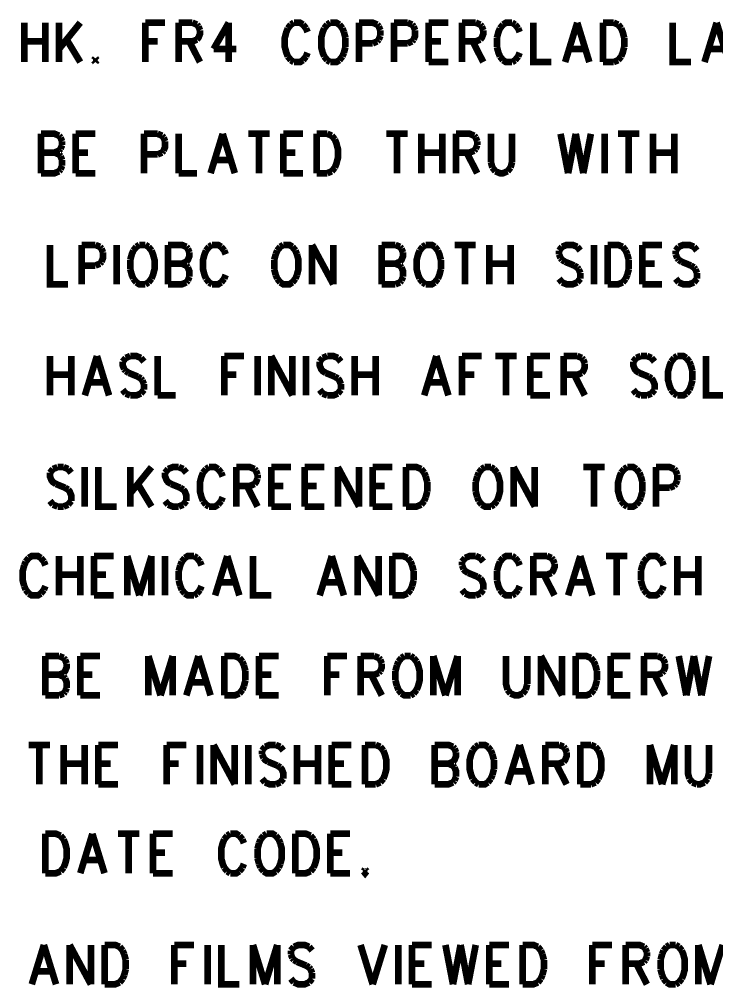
# Model space of a CAD drawing. Extents: x 7.02 to 14.89, y 5.02 to 10.28.
# Drawn here: x 8.525 to 10.094, y 5.025 to 7.204 of the extents above; entities that cross this region are included whole.
import ezdxf

# ---------------------------------------------------------------- set-up
doc = ezdxf.new("R2010")
doc.units = 0
doc.layers.add('DD_PHO', color=6, linetype='CONTINUOUS')

msp = doc.modelspace()

# ---------------------------------------------------------------- linework, layer by layer
at = {"layer": 'DD_PHO', "const_width": 0.015}
for points in [[(8.5359, 7.19609), (8.5359, 7.1075)], [(8.58363, 7.19609), (8.58363, 7.1075)], [(8.61431, 7.19609), (8.61431, 7.1075)], [(8.66204, 7.19609), (8.61431, 7.13703)], [(8.80863, 7.19609), (8.80863, 7.1075)], [(8.80863, 7.19609), (8.85295, 7.19609)], [(8.88363, 7.19609), (8.88363, 7.1075)], [(8.88363, 7.19609), (8.91431, 7.19609)], [(8.91431, 7.19609), (8.92454, 7.19187)], [(8.92454, 7.19187), (8.92795, 7.18765)], [(8.92795, 7.18765), (8.93136, 7.17921)], [(8.99613, 7.19609), (8.96204, 7.13703)], [(8.99613, 7.19609), (8.99613, 7.1075)], [(9.12909, 7.18343), (9.12568, 7.175), (9.12227, 7.16234), (9.12227, 7.14125), (9.12568, 7.12859), (9.12909, 7.12015)], [(9.1359, 7.19187), (9.12909, 7.18343)], [(9.14272, 7.19609), (9.1359, 7.19187)], [(9.16318, 7.19187), (9.15636, 7.19609), (9.14272, 7.19609)], [(9.17, 7.18343), (9.16318, 7.19187)], [(9.1734, 7.175), (9.17, 7.18343)], [(9.2109, 7.18343), (9.2075, 7.175), (9.20409, 7.16234), (9.20409, 7.14125), (9.2075, 7.12859), (9.2109, 7.12015)], [(9.21772, 7.19187), (9.2109, 7.18343)], [(9.22454, 7.19609), (9.21772, 7.19187)], [(9.245, 7.19187), (9.23818, 7.19609), (9.22454, 7.19609)], [(9.25181, 7.18343), (9.245, 7.19187)], [(9.25522, 7.175), (9.25181, 7.18343)], [(9.28931, 7.19609), (9.28931, 7.1075)], [(9.28931, 7.19609), (9.32, 7.19609), (9.33022, 7.19187)], [(9.33022, 7.19187), (9.33363, 7.18765)], [(9.33363, 7.18765), (9.33704, 7.17921)], [(9.36772, 7.19609), (9.36772, 7.1075)], [(9.36772, 7.19609), (9.3984, 7.19609)], [(9.3984, 7.19609), (9.40863, 7.19187)], [(9.40863, 7.19187), (9.41204, 7.18765)], [(9.41204, 7.18765), (9.41545, 7.17921)], [(9.44613, 7.19609), (9.44613, 7.1075)], [(9.44613, 7.19609), (9.49045, 7.19609)], [(9.52113, 7.19609), (9.52113, 7.1075)], [(9.52113, 7.19609), (9.55181, 7.19609)], [(9.55181, 7.19609), (9.56204, 7.19187)], [(9.56204, 7.19187), (9.56545, 7.18765)], [(9.56545, 7.18765), (9.56886, 7.17921)], [(9.60636, 7.18343), (9.60295, 7.175), (9.59954, 7.16234)], [(9.61318, 7.19187), (9.60636, 7.18343)], [(9.63363, 7.19609), (9.62, 7.19609), (9.61318, 7.19187)], [(9.64045, 7.19187), (9.63363, 7.19609)], [(9.64727, 7.18343), (9.64045, 7.19187)], [(9.65068, 7.175), (9.64727, 7.18343)], [(9.68136, 7.19609), (9.68136, 7.1075), (9.72227, 7.1075)], [(9.78022, 7.19609), (9.75295, 7.1075)], [(9.78022, 7.19609), (9.8075, 7.1075)], [(9.83818, 7.19609), (9.83818, 7.1075)], [(9.83818, 7.19609), (9.86204, 7.19609)], [(9.86204, 7.19609), (9.87227, 7.19187)], [(9.87227, 7.19187), (9.87909, 7.18343)], [(9.87909, 7.18343), (9.8825, 7.175), (9.8859, 7.16234)], [(9.995, 7.19609), (9.995, 7.1075), (10.0359, 7.1075)], [(10.09386, 7.19609), (10.06659, 7.1075)], [(10.09386, 7.19609), (10.12113, 7.1075)], [(8.93136, 7.17921), (8.93136, 7.17078), (8.92795, 7.16234), (8.92454, 7.15812)], [(9.25863, 7.16234), (9.25522, 7.175)], [(9.25863, 7.14125), (9.25863, 7.16234)], [(9.33704, 7.16656), (9.33363, 7.15812)], [(9.33704, 7.17921), (9.33704, 7.16656)], [(9.41545, 7.17921), (9.41545, 7.16656), (9.41204, 7.15812)], [(9.56886, 7.17921), (9.56886, 7.17078), (9.56545, 7.16234), (9.56204, 7.15812)], [(9.59954, 7.16234), (9.59954, 7.14125)], [(9.8859, 7.16234), (9.8859, 7.14125)], [(8.5359, 7.1539), (8.58363, 7.1539)], [(8.63136, 7.15812), (8.66204, 7.1075)], [(8.80863, 7.1539), (8.8359, 7.1539)], [(8.91431, 7.1539), (8.88363, 7.1539)], [(8.9075, 7.1539), (8.93136, 7.1075)], [(8.92454, 7.15812), (8.91431, 7.1539)], [(9.25522, 7.12859), (9.25863, 7.14125)], [(9.32, 7.14968), (9.28931, 7.14968)], [(9.33022, 7.1539), (9.32, 7.14968)], [(9.33363, 7.15812), (9.33022, 7.1539)], [(9.3984, 7.14968), (9.36772, 7.14968)], [(9.40863, 7.1539), (9.3984, 7.14968)], [(9.41204, 7.15812), (9.40863, 7.1539)], [(9.44613, 7.1539), (9.4734, 7.1539)], [(9.55181, 7.1539), (9.52113, 7.1539)], [(9.545, 7.1539), (9.56886, 7.1075)], [(9.56204, 7.15812), (9.55181, 7.1539)], [(9.59954, 7.14125), (9.60295, 7.12859), (9.60636, 7.12015)], [(9.8859, 7.14125), (9.8825, 7.12859), (9.87909, 7.12015)], [(8.96204, 7.13703), (9.01318, 7.13703)], [(9.12909, 7.12015), (9.1359, 7.11171)], [(9.16318, 7.11171), (9.17, 7.12015)], [(9.17, 7.12015), (9.1734, 7.12859)], [(9.2109, 7.12015), (9.21772, 7.11171)], [(9.245, 7.11171), (9.25181, 7.12015)], [(9.25181, 7.12015), (9.25522, 7.12859)], [(9.60636, 7.12015), (9.61318, 7.11171)], [(9.64045, 7.11171), (9.64727, 7.12015)], [(9.64727, 7.12015), (9.65068, 7.12859)], [(9.76318, 7.13703), (9.79727, 7.13703)], [(9.87909, 7.12015), (9.87227, 7.11171)], [(10.07681, 7.13703), (10.1109, 7.13703)], [(8.69613, 7.11593), (8.69272, 7.11171)], [(8.69272, 7.11171), (8.69613, 7.1075)], [(8.69954, 7.11171), (8.69613, 7.11593)], [(8.69613, 7.1075), (8.69954, 7.11171)], [(9.1359, 7.11171), (9.14272, 7.1075)], [(9.14272, 7.1075), (9.15636, 7.1075), (9.16318, 7.11171)], [(9.21772, 7.11171), (9.22454, 7.1075)], [(9.22454, 7.1075), (9.23818, 7.1075), (9.245, 7.11171)], [(9.44613, 7.1075), (9.49045, 7.1075)], [(9.61318, 7.11171), (9.62, 7.1075), (9.63363, 7.1075)], [(9.63363, 7.1075), (9.64045, 7.11171)], [(9.86204, 7.1075), (9.83818, 7.1075)], [(9.87227, 7.11171), (9.86204, 7.1075)], [(8.5734, 6.94609), (8.5734, 6.8575)], [(8.5734, 6.94609), (8.60409, 6.94609), (8.61431, 6.94187)], [(8.65181, 6.94609), (8.65181, 6.8575)], [(8.65181, 6.94609), (8.69613, 6.94609)], [(8.80522, 6.94609), (8.80522, 6.8575)], [(8.80522, 6.94609), (8.8359, 6.94609)], [(8.8359, 6.94609), (8.84613, 6.94187)], [(8.88363, 6.94609), (8.88363, 6.8575)], [(8.9825, 6.94609), (8.95522, 6.8575)], [(8.9825, 6.94609), (9.00977, 6.8575)], [(9.04045, 6.94609), (9.08818, 6.94609)], [(9.06431, 6.94609), (9.06431, 6.8575)], [(9.11886, 6.94609), (9.11886, 6.8575)], [(9.11886, 6.94609), (9.16318, 6.94609)], [(9.19386, 6.94609), (9.19386, 6.8575)], [(9.19386, 6.94609), (9.21772, 6.94609)], [(9.21772, 6.94609), (9.22795, 6.94187)], [(9.35068, 6.94609), (9.3984, 6.94609)], [(9.37454, 6.94609), (9.37454, 6.8575)], [(9.42909, 6.94609), (9.42909, 6.8575)], [(9.47681, 6.94609), (9.47681, 6.8575)], [(9.5075, 6.94609), (9.5075, 6.8575)], [(9.5075, 6.94609), (9.53818, 6.94609), (9.5484, 6.94187)], [(9.5859, 6.94609), (9.5859, 6.88281)], [(9.63363, 6.88281), (9.63363, 6.94609)], [(9.74272, 6.94609), (9.75977, 6.8575)], [(9.77681, 6.94609), (9.75977, 6.8575)], [(9.77681, 6.94609), (9.79386, 6.8575)], [(9.8109, 6.94609), (9.79386, 6.8575)], [(9.84159, 6.94609), (9.84159, 6.8575)], [(9.87227, 6.94609), (9.92, 6.94609)], [(9.89613, 6.94609), (9.89613, 6.8575)], [(9.95068, 6.94609), (9.95068, 6.8575)], [(9.9984, 6.94609), (9.9984, 6.8575)], [(8.61431, 6.94187), (8.61772, 6.93765)], [(8.61772, 6.93765), (8.62113, 6.92921)], [(8.62113, 6.92078), (8.61772, 6.91234)], [(8.62113, 6.92921), (8.62113, 6.92078)], [(8.84613, 6.94187), (8.84954, 6.93765)], [(8.84954, 6.93765), (8.85295, 6.92921)], [(8.85295, 6.92921), (8.85295, 6.91656), (8.84954, 6.90812)], [(9.22795, 6.94187), (9.23477, 6.93343)], [(9.23477, 6.93343), (9.23818, 6.925), (9.24159, 6.91234), (9.24159, 6.89125), (9.23818, 6.87859), (9.23477, 6.87015)], [(9.5484, 6.94187), (9.55181, 6.93765)], [(9.55181, 6.93765), (9.55522, 6.92921)], [(9.55522, 6.92078), (9.55181, 6.91234)], [(9.55522, 6.92921), (9.55522, 6.92078)], [(8.5734, 6.9039), (8.60409, 6.9039)], [(8.61431, 6.90812), (8.60409, 6.9039)], [(8.60409, 6.9039), (8.61431, 6.89968)], [(8.61772, 6.91234), (8.61431, 6.90812)], [(8.61431, 6.89968), (8.61772, 6.89546)], [(8.65181, 6.9039), (8.67909, 6.9039)], [(8.8359, 6.89968), (8.80522, 6.89968)], [(8.84613, 6.9039), (8.8359, 6.89968)], [(8.84954, 6.90812), (8.84613, 6.9039)], [(9.11886, 6.9039), (9.14613, 6.9039)], [(9.42909, 6.9039), (9.47681, 6.9039)], [(9.53818, 6.9039), (9.5075, 6.9039)], [(9.53136, 6.9039), (9.55522, 6.8575)], [(9.5484, 6.90812), (9.53818, 6.9039)], [(9.55181, 6.91234), (9.5484, 6.90812)], [(9.95068, 6.9039), (9.9984, 6.9039)], [(8.61772, 6.89546), (8.62113, 6.88703)], [(8.62113, 6.88703), (8.62113, 6.87437)], [(8.96545, 6.88703), (8.99954, 6.88703)], [(9.5859, 6.88281), (9.58931, 6.87015)], [(9.63022, 6.87015), (9.63363, 6.88281)], [(8.61431, 6.86171), (8.60409, 6.8575), (8.5734, 6.8575)], [(8.61772, 6.86593), (8.61431, 6.86171)], [(8.62113, 6.87437), (8.61772, 6.86593)], [(8.65181, 6.8575), (8.69613, 6.8575)], [(8.88363, 6.8575), (8.92454, 6.8575)], [(9.11886, 6.8575), (9.16318, 6.8575)], [(9.21772, 6.8575), (9.19386, 6.8575)], [(9.22795, 6.86171), (9.21772, 6.8575)], [(9.23477, 6.87015), (9.22795, 6.86171)], [(9.58931, 6.87015), (9.59613, 6.86171)], [(9.59613, 6.86171), (9.60636, 6.8575), (9.61318, 6.8575), (9.6234, 6.86171)], [(9.6234, 6.86171), (9.63022, 6.87015)], [(8.59386, 6.69609), (8.59386, 6.6075), (8.63477, 6.6075)], [(8.66545, 6.69609), (8.66545, 6.6075)], [(8.66545, 6.69609), (8.69613, 6.69609)], [(8.69613, 6.69609), (8.70636, 6.69187)], [(8.70636, 6.69187), (8.70977, 6.68765)], [(8.70977, 6.68765), (8.71318, 6.67921)], [(8.74386, 6.69609), (8.74386, 6.6075)], [(8.78136, 6.68343), (8.77795, 6.675), (8.77454, 6.66234)], [(8.78818, 6.69187), (8.78136, 6.68343)], [(8.795, 6.69609), (8.78818, 6.69187)], [(8.80863, 6.69609), (8.795, 6.69609)], [(8.81545, 6.69187), (8.80863, 6.69609)], [(8.82227, 6.68343), (8.81545, 6.69187)], [(8.82227, 6.62015), (8.82568, 6.62859), (8.82909, 6.64125), (8.82909, 6.66234), (8.82568, 6.675), (8.82227, 6.68343)], [(8.85977, 6.69609), (8.85977, 6.6075)], [(8.85977, 6.69609), (8.89045, 6.69609), (8.90068, 6.69187)], [(8.90068, 6.69187), (8.90409, 6.68765)], [(8.90409, 6.68765), (8.9075, 6.67921)], [(8.945, 6.68343), (8.94159, 6.675), (8.93818, 6.66234), (8.93818, 6.64125), (8.94159, 6.62859), (8.945, 6.62015)], [(8.95181, 6.69187), (8.945, 6.68343)], [(8.95863, 6.69609), (8.95181, 6.69187)], [(8.97909, 6.69187), (8.97227, 6.69609), (8.95863, 6.69609)], [(8.9859, 6.68343), (8.97909, 6.69187)], [(8.98931, 6.675), (8.9859, 6.68343)], [(9.10522, 6.68343), (9.10181, 6.675)], [(9.11204, 6.69187), (9.10522, 6.68343)], [(9.11886, 6.69609), (9.11204, 6.69187)], [(9.13931, 6.69187), (9.1325, 6.69609), (9.11886, 6.69609)], [(9.14613, 6.68343), (9.13931, 6.69187)], [(9.14954, 6.675), (9.14613, 6.68343)], [(9.18363, 6.69609), (9.18363, 6.6075)], [(9.18363, 6.69609), (9.23136, 6.6075)], [(9.23136, 6.69609), (9.23136, 6.6075)], [(9.34045, 6.69609), (9.34045, 6.6075)], [(9.34045, 6.69609), (9.37113, 6.69609)], [(9.37113, 6.69609), (9.38136, 6.69187)], [(9.38136, 6.69187), (9.38477, 6.68765)], [(9.38477, 6.68765), (9.38818, 6.67921)], [(9.42568, 6.68343), (9.42227, 6.675), (9.41886, 6.66234), (9.41886, 6.64125), (9.42227, 6.62859), (9.42568, 6.62015)], [(9.4325, 6.69187), (9.42568, 6.68343)], [(9.43931, 6.69609), (9.4325, 6.69187)], [(9.45977, 6.69187), (9.45295, 6.69609), (9.43931, 6.69609)], [(9.46659, 6.68343), (9.45977, 6.69187)], [(9.4734, 6.66234), (9.47, 6.675), (9.46659, 6.68343)], [(9.50409, 6.69609), (9.55181, 6.69609)], [(9.52795, 6.69609), (9.52795, 6.6075)], [(9.5825, 6.69609), (9.5825, 6.6075)], [(9.63022, 6.69609), (9.63022, 6.6075)], [(9.74613, 6.69187), (9.73931, 6.68343)], [(9.73931, 6.68343), (9.73931, 6.675)], [(9.78022, 6.69187), (9.77, 6.69609), (9.75636, 6.69609), (9.74613, 6.69187)], [(9.78704, 6.68343), (9.78022, 6.69187)], [(9.81772, 6.69609), (9.81772, 6.6075)], [(9.8484, 6.69609), (9.8484, 6.6075)], [(9.8484, 6.69609), (9.87227, 6.69609), (9.8825, 6.69187)], [(9.8825, 6.69187), (9.88931, 6.68343)], [(9.88931, 6.68343), (9.89272, 6.675)], [(9.92681, 6.69609), (9.92681, 6.6075)], [(9.92681, 6.69609), (9.97113, 6.69609)], [(10.00863, 6.69187), (10.00181, 6.68343)], [(10.00181, 6.68343), (10.00181, 6.675)], [(10.04272, 6.69187), (10.0325, 6.69609), (10.01886, 6.69609), (10.00863, 6.69187)], [(10.04954, 6.68343), (10.04272, 6.69187)], [(8.71318, 6.67921), (8.71318, 6.66656), (8.70977, 6.65812)], [(8.77454, 6.66234), (8.77454, 6.64125)], [(8.9075, 6.67921), (8.9075, 6.67078), (8.90409, 6.66234), (8.90068, 6.65812)], [(9.10181, 6.675), (9.0984, 6.66234)], [(9.0984, 6.66234), (9.0984, 6.64125)], [(9.14954, 6.62859), (9.15295, 6.64125), (9.15295, 6.66234), (9.14954, 6.675)], [(9.38818, 6.67921), (9.38818, 6.67078), (9.38477, 6.66234), (9.38136, 6.65812)], [(9.4734, 6.64125), (9.4734, 6.66234)], [(9.73931, 6.675), (9.74272, 6.66656)], [(9.74272, 6.66656), (9.74613, 6.66234)], [(9.74613, 6.66234), (9.75295, 6.65812)], [(9.89272, 6.675), (9.89613, 6.66234)], [(9.89613, 6.66234), (9.89613, 6.64125)], [(10.00181, 6.675), (10.00522, 6.66656)], [(10.00522, 6.66656), (10.00863, 6.66234)], [(10.00863, 6.66234), (10.01545, 6.65812)], [(8.69613, 6.64968), (8.66545, 6.64968)], [(8.70636, 6.6539), (8.69613, 6.64968)], [(8.70977, 6.65812), (8.70636, 6.6539)], [(8.77454, 6.64125), (8.77795, 6.62859), (8.78136, 6.62015)], [(8.85977, 6.6539), (8.89045, 6.6539)], [(8.90068, 6.65812), (8.89045, 6.6539)], [(8.89045, 6.6539), (8.90068, 6.64968)], [(8.90068, 6.64968), (8.90409, 6.64546)], [(8.90409, 6.64546), (8.9075, 6.63703), (8.9075, 6.62437)], [(9.0984, 6.64125), (9.10181, 6.62859)], [(9.34045, 6.6539), (9.37113, 6.6539)], [(9.38136, 6.65812), (9.37113, 6.6539)], [(9.37113, 6.6539), (9.38136, 6.64968)], [(9.38136, 6.64968), (9.38477, 6.64546)], [(9.38477, 6.64546), (9.38818, 6.63703), (9.38818, 6.62437)], [(9.46659, 6.62015), (9.47, 6.62859), (9.4734, 6.64125)], [(9.5825, 6.6539), (9.63022, 6.6539)], [(9.75295, 6.65812), (9.7734, 6.64968)], [(9.7734, 6.64968), (9.78022, 6.64546)], [(9.78022, 6.64546), (9.78363, 6.64125)], [(9.78363, 6.64125), (9.78704, 6.63281)], [(9.89613, 6.64125), (9.89272, 6.62859)], [(9.92681, 6.6539), (9.95409, 6.6539)], [(10.01545, 6.65812), (10.0359, 6.64968)], [(10.0359, 6.64968), (10.04272, 6.64546)], [(10.04272, 6.64546), (10.04613, 6.64125)], [(10.04613, 6.64125), (10.04954, 6.63281)], [(8.78136, 6.62015), (8.78818, 6.61171)], [(8.81545, 6.61171), (8.82227, 6.62015)], [(8.90409, 6.61593), (8.90068, 6.61171)], [(8.9075, 6.62437), (8.90409, 6.61593)], [(8.945, 6.62015), (8.95181, 6.61171)], [(8.97909, 6.61171), (8.9859, 6.62015)], [(8.9859, 6.62015), (8.98931, 6.62859)], [(9.10181, 6.62859), (9.10522, 6.62015)], [(9.10522, 6.62015), (9.11204, 6.61171)], [(9.13931, 6.61171), (9.14613, 6.62015)], [(9.14613, 6.62015), (9.14954, 6.62859)], [(9.38477, 6.61593), (9.38136, 6.61171)], [(9.38818, 6.62437), (9.38477, 6.61593)], [(9.42568, 6.62015), (9.4325, 6.61171)], [(9.45977, 6.61171), (9.46659, 6.62015)], [(9.74613, 6.61171), (9.73931, 6.62015)], [(9.78704, 6.62015), (9.78022, 6.61171)], [(9.78704, 6.63281), (9.78704, 6.62015)], [(9.88931, 6.62015), (9.8825, 6.61171)], [(9.89272, 6.62859), (9.88931, 6.62015)], [(10.00863, 6.61171), (10.00181, 6.62015)], [(10.04954, 6.62015), (10.04272, 6.61171)], [(10.04954, 6.63281), (10.04954, 6.62015)], [(8.78818, 6.61171), (8.795, 6.6075), (8.80863, 6.6075)], [(8.80863, 6.6075), (8.81545, 6.61171)], [(8.90068, 6.61171), (8.89045, 6.6075), (8.85977, 6.6075)], [(8.95181, 6.61171), (8.95863, 6.6075)], [(8.95863, 6.6075), (8.97227, 6.6075), (8.97909, 6.61171)], [(9.11204, 6.61171), (9.11886, 6.6075), (9.1325, 6.6075), (9.13931, 6.61171)], [(9.37113, 6.6075), (9.34045, 6.6075)], [(9.38136, 6.61171), (9.37113, 6.6075)], [(9.4325, 6.61171), (9.43931, 6.6075)], [(9.43931, 6.6075), (9.45295, 6.6075), (9.45977, 6.61171)], [(9.78022, 6.61171), (9.77, 6.6075), (9.75636, 6.6075), (9.74613, 6.61171)], [(9.8825, 6.61171), (9.87227, 6.6075), (9.8484, 6.6075)], [(9.92681, 6.6075), (9.97113, 6.6075)], [(10.04272, 6.61171), (10.0325, 6.6075), (10.01886, 6.6075), (10.00863, 6.61171)], [(8.59386, 6.44609), (8.59386, 6.3575)], [(8.64159, 6.44609), (8.64159, 6.3575)], [(8.69954, 6.44609), (8.67227, 6.3575)], [(8.69954, 6.44609), (8.72681, 6.3575)], [(8.76431, 6.44187), (8.7575, 6.43343)], [(8.77454, 6.44609), (8.76431, 6.44187)], [(8.7984, 6.44187), (8.78818, 6.44609), (8.77454, 6.44609)], [(8.80522, 6.43343), (8.7984, 6.44187)], [(8.8359, 6.44609), (8.8359, 6.3575)], [(8.9859, 6.44609), (8.9859, 6.3575)], [(8.9859, 6.44609), (9.03022, 6.44609)], [(9.0609, 6.44609), (9.0609, 6.3575)], [(9.09159, 6.44609), (9.09159, 6.3575)], [(9.09159, 6.44609), (9.13931, 6.3575)], [(9.13931, 6.44609), (9.13931, 6.3575)], [(9.17, 6.44609), (9.17, 6.3575)], [(9.2075, 6.44187), (9.20068, 6.43343)], [(9.21772, 6.44609), (9.2075, 6.44187)], [(9.24159, 6.44187), (9.23136, 6.44609), (9.21772, 6.44609)], [(9.2484, 6.43343), (9.24159, 6.44187)], [(9.27909, 6.44609), (9.27909, 6.3575)], [(9.32681, 6.44609), (9.32681, 6.3575)], [(9.46318, 6.44609), (9.4359, 6.3575)], [(9.46318, 6.44609), (9.49045, 6.3575)], [(9.52113, 6.44609), (9.52113, 6.3575)], [(9.52113, 6.44609), (9.56545, 6.44609)], [(9.59613, 6.44609), (9.64386, 6.44609)], [(9.62, 6.44609), (9.62, 6.3575)], [(9.67454, 6.44609), (9.67454, 6.3575)], [(9.67454, 6.44609), (9.71886, 6.44609)], [(9.74954, 6.44609), (9.74954, 6.3575)], [(9.74954, 6.44609), (9.78022, 6.44609)], [(9.78022, 6.44609), (9.79045, 6.44187)], [(9.79045, 6.44187), (9.79386, 6.43765)], [(9.91318, 6.44187), (9.90636, 6.43343)], [(9.9234, 6.44609), (9.91318, 6.44187)], [(9.93704, 6.44609), (9.9234, 6.44609)], [(9.94727, 6.44187), (9.93704, 6.44609)], [(9.95409, 6.43343), (9.94727, 6.44187)], [(9.9984, 6.44187), (9.99159, 6.43343)], [(10.00522, 6.44609), (9.9984, 6.44187)], [(10.02568, 6.44187), (10.01886, 6.44609), (10.00522, 6.44609)], [(10.0325, 6.43343), (10.02568, 6.44187)], [(10.07, 6.44609), (10.07, 6.3575), (10.1109, 6.3575)], [(8.7575, 6.43343), (8.7575, 6.425), (8.7609, 6.41656)], [(9.20068, 6.43343), (9.20068, 6.425), (9.20409, 6.41656), (9.2075, 6.41234), (9.21431, 6.40812)], [(9.79727, 6.42921), (9.79727, 6.42078), (9.79386, 6.41234), (9.79045, 6.40812)], [(9.79386, 6.43765), (9.79727, 6.42921)], [(9.90636, 6.43343), (9.90636, 6.425), (9.90977, 6.41656), (9.91318, 6.41234), (9.92, 6.40812)], [(9.99159, 6.43343), (9.98818, 6.425), (9.98477, 6.41234), (9.98477, 6.39125), (9.98818, 6.37859), (9.99159, 6.37015)], [(10.0359, 6.425), (10.0325, 6.43343)], [(10.03931, 6.41234), (10.0359, 6.425)], [(8.59386, 6.4039), (8.64159, 6.4039)], [(8.7609, 6.41656), (8.76431, 6.41234)], [(8.76431, 6.41234), (8.77113, 6.40812)], [(8.77113, 6.40812), (8.79159, 6.39968)], [(8.79159, 6.39968), (8.7984, 6.39546)], [(8.9859, 6.4039), (9.01318, 6.4039)], [(9.21431, 6.40812), (9.23477, 6.39968)], [(9.23477, 6.39968), (9.24159, 6.39546)], [(9.27909, 6.4039), (9.32681, 6.4039)], [(9.52113, 6.4039), (9.5484, 6.4039)], [(9.67454, 6.4039), (9.70181, 6.4039)], [(9.78022, 6.4039), (9.74954, 6.4039)], [(9.7734, 6.4039), (9.79727, 6.3575)], [(9.79045, 6.40812), (9.78022, 6.4039)], [(9.92, 6.40812), (9.94045, 6.39968)], [(9.94045, 6.39968), (9.94727, 6.39546)], [(10.03931, 6.39125), (10.03931, 6.41234)], [(8.6825, 6.38703), (8.71659, 6.38703)], [(8.7984, 6.39546), (8.80181, 6.39125)], [(8.80181, 6.39125), (8.80522, 6.38281)], [(8.80522, 6.38281), (8.80522, 6.37015)], [(9.24159, 6.39546), (9.245, 6.39125), (9.2484, 6.38281)], [(9.2484, 6.38281), (9.2484, 6.37015)], [(9.44613, 6.38703), (9.48022, 6.38703)], [(9.94727, 6.39546), (9.95068, 6.39125), (9.95409, 6.38281), (9.95409, 6.37015)], [(10.0325, 6.37015), (10.0359, 6.37859)], [(10.0359, 6.37859), (10.03931, 6.39125)], [(8.76431, 6.36171), (8.7575, 6.37015)], [(8.77454, 6.3575), (8.76431, 6.36171)], [(8.7984, 6.36171), (8.78818, 6.3575), (8.77454, 6.3575)], [(8.80522, 6.37015), (8.7984, 6.36171)], [(8.8359, 6.3575), (8.87681, 6.3575)], [(9.2075, 6.36171), (9.20068, 6.37015)], [(9.21772, 6.3575), (9.2075, 6.36171)], [(9.24159, 6.36171), (9.23136, 6.3575), (9.21772, 6.3575)], [(9.2484, 6.37015), (9.24159, 6.36171)], [(9.67454, 6.3575), (9.71886, 6.3575)], [(9.91318, 6.36171), (9.90636, 6.37015)], [(9.9234, 6.3575), (9.91318, 6.36171)], [(9.93704, 6.3575), (9.9234, 6.3575)], [(9.94727, 6.36171), (9.93704, 6.3575)], [(9.95409, 6.37015), (9.94727, 6.36171)], [(9.99159, 6.37015), (9.9984, 6.36171)], [(9.9984, 6.36171), (10.00522, 6.3575)], [(10.00522, 6.3575), (10.01886, 6.3575), (10.02568, 6.36171)], [(10.02568, 6.36171), (10.0325, 6.37015)], [(8.60068, 6.19187), (8.59386, 6.18343)], [(8.59386, 6.18343), (8.59386, 6.175), (8.59727, 6.16656), (8.60068, 6.16234), (8.6075, 6.15812)], [(8.6109, 6.19609), (8.60068, 6.19187)], [(8.62454, 6.19609), (8.6109, 6.19609)], [(8.63477, 6.19187), (8.62454, 6.19609)], [(8.64159, 6.18343), (8.63477, 6.19187)], [(8.67227, 6.19609), (8.67227, 6.1075)], [(8.70295, 6.19609), (8.70295, 6.1075), (8.74386, 6.1075)], [(8.77454, 6.19609), (8.77454, 6.1075)], [(8.82227, 6.19609), (8.77454, 6.13703)], [(8.85977, 6.19187), (8.85295, 6.18343)], [(8.85295, 6.18343), (8.85295, 6.175), (8.85636, 6.16656), (8.85977, 6.16234), (8.86659, 6.15812)], [(8.88363, 6.19609), (8.87, 6.19609), (8.85977, 6.19187)], [(8.89386, 6.19187), (8.88363, 6.19609)], [(8.90068, 6.18343), (8.89386, 6.19187)], [(8.93818, 6.18343), (8.93477, 6.175), (8.93136, 6.16234), (8.93136, 6.14125), (8.93477, 6.12859), (8.93818, 6.12015)], [(8.945, 6.19187), (8.93818, 6.18343)], [(8.95181, 6.19609), (8.945, 6.19187)], [(8.97227, 6.19187), (8.96545, 6.19609), (8.95181, 6.19609)], [(8.97909, 6.18343), (8.97227, 6.19187)], [(8.9825, 6.175), (8.97909, 6.18343)], [(9.01318, 6.19609), (9.01318, 6.1075)], [(9.01318, 6.19609), (9.04386, 6.19609), (9.05409, 6.19187)], [(9.05409, 6.19187), (9.0575, 6.18765)], [(9.0575, 6.18765), (9.0609, 6.17921)], [(9.09159, 6.19609), (9.09159, 6.1075)], [(9.09159, 6.19609), (9.1359, 6.19609)], [(9.16659, 6.19609), (9.16659, 6.1075)], [(9.16659, 6.19609), (9.2109, 6.19609)], [(9.24159, 6.19609), (9.24159, 6.1075)], [(9.24159, 6.19609), (9.28931, 6.1075)], [(9.28931, 6.19609), (9.28931, 6.1075)], [(9.32, 6.19609), (9.32, 6.1075)], [(9.32, 6.19609), (9.36431, 6.19609)], [(9.395, 6.19609), (9.395, 6.1075)], [(9.395, 6.19609), (9.41886, 6.19609), (9.42909, 6.19187)], [(9.42909, 6.19187), (9.4359, 6.18343)], [(9.4359, 6.18343), (9.43931, 6.175)], [(9.55863, 6.18343), (9.55522, 6.175)], [(9.56545, 6.19187), (9.55863, 6.18343)], [(9.57227, 6.19609), (9.56545, 6.19187)], [(9.5859, 6.19609), (9.57227, 6.19609)], [(9.59272, 6.19187), (9.5859, 6.19609)], [(9.59954, 6.18343), (9.59272, 6.19187)], [(9.59954, 6.12015), (9.60295, 6.12859), (9.60636, 6.14125), (9.60636, 6.16234), (9.60295, 6.175), (9.59954, 6.18343)], [(9.63704, 6.19609), (9.63704, 6.1075)], [(9.63704, 6.19609), (9.68477, 6.1075)], [(9.68477, 6.19609), (9.68477, 6.1075)], [(9.79386, 6.19609), (9.84159, 6.19609)], [(9.81772, 6.19609), (9.81772, 6.1075)], [(9.87909, 6.18343), (9.87568, 6.175), (9.87227, 6.16234), (9.87227, 6.14125), (9.87568, 6.12859), (9.87909, 6.12015)], [(9.8859, 6.19187), (9.87909, 6.18343)], [(9.89272, 6.19609), (9.8859, 6.19187)], [(9.91318, 6.19187), (9.90636, 6.19609), (9.89272, 6.19609)], [(9.92, 6.18343), (9.91318, 6.19187)], [(9.9234, 6.175), (9.92, 6.18343)], [(9.9575, 6.19609), (9.9575, 6.1075)], [(9.9575, 6.19609), (9.98818, 6.19609), (9.9984, 6.19187)], [(9.9984, 6.19187), (10.00181, 6.18765)], [(10.00181, 6.18765), (10.00522, 6.17921)], [(8.6075, 6.15812), (8.62795, 6.14968)], [(8.79159, 6.15812), (8.82227, 6.1075)], [(8.86659, 6.15812), (8.88704, 6.14968)], [(9.05409, 6.15812), (9.04386, 6.1539)], [(9.0609, 6.17078), (9.0575, 6.16234), (9.05409, 6.15812)], [(9.0609, 6.17921), (9.0609, 6.17078)], [(9.43931, 6.175), (9.44272, 6.16234)], [(9.44272, 6.16234), (9.44272, 6.14125)], [(9.55522, 6.175), (9.55181, 6.16234)], [(9.55181, 6.16234), (9.55181, 6.14125)], [(9.92681, 6.16234), (9.9234, 6.175)], [(9.92681, 6.14125), (9.92681, 6.16234)], [(10.00181, 6.15812), (9.9984, 6.1539)], [(10.00522, 6.16656), (10.00181, 6.15812)], [(10.00522, 6.17921), (10.00522, 6.16656)], [(8.62795, 6.14968), (8.63477, 6.14546)], [(8.63477, 6.14546), (8.63818, 6.14125), (8.64159, 6.13281), (8.64159, 6.12015)], [(8.88704, 6.14968), (8.89386, 6.14546)], [(8.89386, 6.14546), (8.89727, 6.14125), (8.90068, 6.13281), (8.90068, 6.12015)], [(9.04386, 6.1539), (9.01318, 6.1539)], [(9.03704, 6.1539), (9.0609, 6.1075)], [(9.09159, 6.1539), (9.11886, 6.1539)], [(9.16659, 6.1539), (9.19386, 6.1539)], [(9.32, 6.1539), (9.34727, 6.1539)], [(9.44272, 6.14125), (9.43931, 6.12859)], [(9.55181, 6.14125), (9.55522, 6.12859)], [(9.9234, 6.12859), (9.92681, 6.14125)], [(9.98818, 6.14968), (9.9575, 6.14968)], [(9.9984, 6.1539), (9.98818, 6.14968)], [(8.60068, 6.11171), (8.59386, 6.12015)], [(8.64159, 6.12015), (8.63477, 6.11171)], [(8.85977, 6.11171), (8.85295, 6.12015)], [(8.90068, 6.12015), (8.89386, 6.11171)], [(8.93818, 6.12015), (8.945, 6.11171)], [(8.97227, 6.11171), (8.97909, 6.12015)], [(8.97909, 6.12015), (8.9825, 6.12859)], [(9.4359, 6.12015), (9.42909, 6.11171)], [(9.43931, 6.12859), (9.4359, 6.12015)], [(9.55522, 6.12859), (9.55863, 6.12015)], [(9.55863, 6.12015), (9.56545, 6.11171)], [(9.59272, 6.11171), (9.59954, 6.12015)], [(9.87909, 6.12015), (9.8859, 6.11171)], [(9.91318, 6.11171), (9.92, 6.12015)], [(9.92, 6.12015), (9.9234, 6.12859)], [(8.6109, 6.1075), (8.60068, 6.11171)], [(8.62454, 6.1075), (8.6109, 6.1075)], [(8.63477, 6.11171), (8.62454, 6.1075)], [(8.88363, 6.1075), (8.87, 6.1075), (8.85977, 6.11171)], [(8.89386, 6.11171), (8.88363, 6.1075)], [(8.945, 6.11171), (8.95181, 6.1075)], [(8.95181, 6.1075), (8.96545, 6.1075), (8.97227, 6.11171)], [(9.09159, 6.1075), (9.1359, 6.1075)], [(9.16659, 6.1075), (9.2109, 6.1075)], [(9.32, 6.1075), (9.36431, 6.1075)], [(9.42909, 6.11171), (9.41886, 6.1075), (9.395, 6.1075)], [(9.56545, 6.11171), (9.57227, 6.1075), (9.5859, 6.1075)], [(9.5859, 6.1075), (9.59272, 6.11171)], [(9.8859, 6.11171), (9.89272, 6.1075)], [(9.89272, 6.1075), (9.90636, 6.1075), (9.91318, 6.11171)], [(8.54613, 5.99187), (8.53931, 5.98343)], [(8.5734, 5.99187), (8.56659, 5.99609), (8.55295, 5.99609), (8.54613, 5.99187)], [(8.58022, 5.98343), (8.5734, 5.99187)], [(8.61431, 5.99609), (8.61431, 5.9075)], [(8.66204, 5.99609), (8.66204, 5.9075)], [(8.69272, 5.99609), (8.69272, 5.9075)], [(8.69272, 5.99609), (8.73704, 5.99609)], [(8.76772, 5.99609), (8.76772, 5.9075)], [(8.76772, 5.99609), (8.795, 5.9075)], [(8.82227, 5.99609), (8.795, 5.9075)], [(8.82227, 5.99609), (8.82227, 5.9075)], [(8.85295, 5.99609), (8.85295, 5.9075)], [(8.89727, 5.99187), (8.89045, 5.98343)], [(8.91772, 5.99609), (8.90409, 5.99609), (8.89727, 5.99187)], [(8.92454, 5.99187), (8.91772, 5.99609)], [(8.93136, 5.98343), (8.92454, 5.99187)], [(8.99272, 5.99609), (8.96545, 5.9075)], [(8.99272, 5.99609), (9.02, 5.9075)], [(9.05068, 5.99609), (9.05068, 5.9075), (9.09159, 5.9075)], [(9.22795, 5.99609), (9.20068, 5.9075)], [(9.22795, 5.99609), (9.25522, 5.9075)], [(9.2859, 5.99609), (9.2859, 5.9075)], [(9.2859, 5.99609), (9.33363, 5.9075)], [(9.33363, 5.99609), (9.33363, 5.9075)], [(9.36431, 5.99609), (9.36431, 5.9075)], [(9.36431, 5.99609), (9.38818, 5.99609), (9.3984, 5.99187)], [(9.3984, 5.99187), (9.40522, 5.98343)], [(9.52795, 5.99187), (9.52113, 5.98343)], [(9.55181, 5.99609), (9.53818, 5.99609), (9.52795, 5.99187)], [(9.56204, 5.99187), (9.55181, 5.99609)], [(9.56886, 5.98343), (9.56204, 5.99187)], [(9.61318, 5.99187), (9.60636, 5.98343)], [(9.63363, 5.99609), (9.62, 5.99609), (9.61318, 5.99187)], [(9.64045, 5.99187), (9.63363, 5.99609)], [(9.64727, 5.98343), (9.64045, 5.99187)], [(9.68136, 5.99609), (9.68136, 5.9075)], [(9.68136, 5.99609), (9.71204, 5.99609)], [(9.71204, 5.99609), (9.72227, 5.99187)], [(9.72227, 5.99187), (9.72568, 5.98765)], [(9.72568, 5.98765), (9.72909, 5.97921)], [(9.78704, 5.99609), (9.75977, 5.9075)], [(9.78704, 5.99609), (9.81431, 5.9075)], [(9.845, 5.99609), (9.89272, 5.99609)], [(9.86886, 5.99609), (9.86886, 5.9075)], [(9.93704, 5.99187), (9.93022, 5.98343)], [(9.96431, 5.99187), (9.9575, 5.99609), (9.94386, 5.99609), (9.93704, 5.99187)], [(9.97113, 5.98343), (9.96431, 5.99187)], [(10.00522, 5.99609), (10.00522, 5.9075)], [(10.05295, 5.99609), (10.05295, 5.9075)], [(8.5359, 5.975), (8.5325, 5.96234), (8.5325, 5.94125), (8.5359, 5.92859)], [(8.53931, 5.98343), (8.5359, 5.975)], [(8.58363, 5.975), (8.58022, 5.98343)], [(8.88704, 5.975), (8.88363, 5.96234)], [(8.88363, 5.96234), (8.88363, 5.94125)], [(8.89045, 5.98343), (8.88704, 5.975)], [(8.93477, 5.975), (8.93136, 5.98343)], [(9.40522, 5.98343), (9.40863, 5.975)], [(9.40863, 5.975), (9.41204, 5.96234)], [(9.41204, 5.96234), (9.41204, 5.94125)], [(9.52113, 5.98343), (9.52113, 5.975)], [(9.52113, 5.975), (9.52454, 5.96656)], [(9.52454, 5.96656), (9.52795, 5.96234), (9.53477, 5.95812)], [(9.60636, 5.98343), (9.60295, 5.975), (9.59954, 5.96234)], [(9.59954, 5.96234), (9.59954, 5.94125)], [(9.65068, 5.975), (9.64727, 5.98343)], [(9.72909, 5.97921), (9.72909, 5.97078), (9.72568, 5.96234), (9.72227, 5.95812)], [(9.92681, 5.975), (9.9234, 5.96234)], [(9.9234, 5.96234), (9.9234, 5.94125)], [(9.93022, 5.98343), (9.92681, 5.975)], [(9.97454, 5.975), (9.97113, 5.98343)], [(8.61431, 5.9539), (8.66204, 5.9539)], [(8.69272, 5.9539), (8.72, 5.9539)], [(8.88363, 5.94125), (8.88704, 5.92859)], [(9.41204, 5.94125), (9.40863, 5.92859)], [(9.53477, 5.95812), (9.55522, 5.94968)], [(9.55522, 5.94968), (9.56204, 5.94546)], [(9.56204, 5.94546), (9.56545, 5.94125), (9.56886, 5.93281), (9.56886, 5.92015)], [(9.59954, 5.94125), (9.60295, 5.92859), (9.60636, 5.92015)], [(9.71204, 5.9539), (9.68136, 5.9539)], [(9.70522, 5.9539), (9.72909, 5.9075)], [(9.72227, 5.95812), (9.71204, 5.9539)], [(9.9234, 5.94125), (9.92681, 5.92859)], [(10.00522, 5.9539), (10.05295, 5.9539)], [(8.5359, 5.92859), (8.53931, 5.92015)], [(8.53931, 5.92015), (8.54613, 5.91171)], [(8.5734, 5.91171), (8.58022, 5.92015)], [(8.58022, 5.92015), (8.58363, 5.92859)], [(8.88704, 5.92859), (8.89045, 5.92015)], [(8.89045, 5.92015), (8.89727, 5.91171)], [(8.92454, 5.91171), (8.93136, 5.92015)], [(8.93136, 5.92015), (8.93477, 5.92859)], [(8.97568, 5.93703), (9.00977, 5.93703)], [(9.2109, 5.93703), (9.245, 5.93703)], [(9.40522, 5.92015), (9.3984, 5.91171)], [(9.40863, 5.92859), (9.40522, 5.92015)], [(9.52795, 5.91171), (9.52113, 5.92015)], [(9.56886, 5.92015), (9.56204, 5.91171)], [(9.60636, 5.92015), (9.61318, 5.91171)], [(9.64045, 5.91171), (9.64727, 5.92015)], [(9.64727, 5.92015), (9.65068, 5.92859)], [(9.77, 5.93703), (9.80409, 5.93703)], [(9.92681, 5.92859), (9.93022, 5.92015)], [(9.93022, 5.92015), (9.93704, 5.91171)], [(9.96431, 5.91171), (9.97113, 5.92015)], [(9.97113, 5.92015), (9.97454, 5.92859)], [(8.54613, 5.91171), (8.55295, 5.9075), (8.56659, 5.9075), (8.5734, 5.91171)], [(8.69272, 5.9075), (8.73704, 5.9075)], [(8.89727, 5.91171), (8.90409, 5.9075), (8.91772, 5.9075)], [(8.91772, 5.9075), (8.92454, 5.91171)], [(9.3984, 5.91171), (9.38818, 5.9075), (9.36431, 5.9075)], [(9.55181, 5.9075), (9.53818, 5.9075), (9.52795, 5.91171)], [(9.56204, 5.91171), (9.55181, 5.9075)], [(9.61318, 5.91171), (9.62, 5.9075), (9.63363, 5.9075)], [(9.63363, 5.9075), (9.64045, 5.91171)], [(9.93704, 5.91171), (9.94386, 5.9075), (9.9575, 5.9075), (9.96431, 5.91171)], [(8.58363, 5.77109), (8.58363, 5.6825)], [(8.58363, 5.77109), (8.61431, 5.77109)], [(8.61431, 5.77109), (8.62454, 5.76687)], [(8.62454, 5.76687), (8.62795, 5.76265)], [(8.66204, 5.77109), (8.66204, 5.6825)], [(8.66204, 5.77109), (8.70636, 5.77109)], [(8.81545, 5.77109), (8.81545, 5.6825)], [(8.81545, 5.77109), (8.84272, 5.6825)], [(8.87, 5.77109), (8.84272, 5.6825)], [(8.87, 5.77109), (8.87, 5.6825)], [(8.92795, 5.77109), (8.90068, 5.6825)], [(8.92795, 5.77109), (8.95522, 5.6825)], [(8.9859, 5.77109), (8.9859, 5.6825)], [(8.9859, 5.77109), (9.00977, 5.77109), (9.02, 5.76687)], [(9.02, 5.76687), (9.02681, 5.75843)], [(9.06431, 5.77109), (9.06431, 5.6825)], [(9.06431, 5.77109), (9.10863, 5.77109)], [(9.21772, 5.77109), (9.21772, 5.6825)], [(9.21772, 5.77109), (9.26204, 5.77109)], [(9.29272, 5.77109), (9.29272, 5.6825)], [(9.29272, 5.77109), (9.3234, 5.77109)], [(9.3234, 5.77109), (9.33363, 5.76687)], [(9.33363, 5.76687), (9.33704, 5.76265)], [(9.38477, 5.76687), (9.37795, 5.75843)], [(9.39159, 5.77109), (9.38477, 5.76687)], [(9.40522, 5.77109), (9.39159, 5.77109)], [(9.41204, 5.76687), (9.40522, 5.77109)], [(9.41886, 5.75843), (9.41204, 5.76687)], [(9.45636, 5.77109), (9.45636, 5.6825)], [(9.45636, 5.77109), (9.48363, 5.6825)], [(9.5109, 5.77109), (9.48363, 5.6825)], [(9.5109, 5.77109), (9.5109, 5.6825)], [(9.62, 5.77109), (9.62, 5.70781), (9.6234, 5.69515)], [(9.66772, 5.70781), (9.66772, 5.77109)], [(9.6984, 5.77109), (9.6984, 5.6825)], [(9.6984, 5.77109), (9.74613, 5.6825)], [(9.74613, 5.77109), (9.74613, 5.6825)], [(9.77681, 5.77109), (9.77681, 5.6825)], [(9.77681, 5.77109), (9.80068, 5.77109), (9.8109, 5.76687)], [(9.8109, 5.76687), (9.81772, 5.75843)], [(9.85522, 5.77109), (9.85522, 5.6825)], [(9.85522, 5.77109), (9.89954, 5.77109)], [(9.93022, 5.77109), (9.93022, 5.6825)], [(9.93022, 5.77109), (9.9609, 5.77109)], [(9.9609, 5.77109), (9.97113, 5.76687)], [(9.97113, 5.76687), (9.97454, 5.76265)], [(10.00863, 5.77109), (10.02568, 5.6825)], [(10.04272, 5.77109), (10.02568, 5.6825)], [(10.04272, 5.77109), (10.05977, 5.6825)], [(10.07681, 5.77109), (10.05977, 5.6825)], [(8.63136, 5.75421), (8.63136, 5.74578), (8.62795, 5.73734), (8.62454, 5.73312)], [(8.62795, 5.76265), (8.63136, 5.75421)], [(9.02681, 5.75843), (9.03022, 5.75)], [(9.03022, 5.75), (9.03363, 5.73734)], [(9.33704, 5.76265), (9.34045, 5.75421)], [(9.34045, 5.75421), (9.34045, 5.74578), (9.33704, 5.73734)], [(9.37454, 5.75), (9.37113, 5.73734)], [(9.37795, 5.75843), (9.37454, 5.75)], [(9.41886, 5.69515), (9.42227, 5.70359), (9.42568, 5.71625), (9.42568, 5.73734), (9.42227, 5.75), (9.41886, 5.75843)], [(9.81772, 5.75843), (9.82113, 5.75)], [(9.82113, 5.75), (9.82454, 5.73734)], [(9.97454, 5.76265), (9.97795, 5.75421)], [(9.97795, 5.75421), (9.97795, 5.74578), (9.97454, 5.73734)], [(8.58363, 5.7289), (8.61431, 5.7289)], [(8.62454, 5.73312), (8.61431, 5.7289)], [(8.61431, 5.7289), (8.62454, 5.72468)], [(8.62454, 5.72468), (8.62795, 5.72046)], [(8.66204, 5.7289), (8.68931, 5.7289)], [(9.03363, 5.73734), (9.03363, 5.71625)], [(9.06431, 5.7289), (9.09159, 5.7289)], [(9.21772, 5.7289), (9.245, 5.7289)], [(9.3234, 5.7289), (9.29272, 5.7289)], [(9.31659, 5.7289), (9.34045, 5.6825)], [(9.33363, 5.73312), (9.3234, 5.7289)], [(9.33704, 5.73734), (9.33363, 5.73312)], [(9.37113, 5.73734), (9.37113, 5.71625)], [(9.82454, 5.73734), (9.82454, 5.71625)], [(9.85522, 5.7289), (9.8825, 5.7289)], [(9.9609, 5.7289), (9.93022, 5.7289)], [(9.95409, 5.7289), (9.97795, 5.6825)], [(9.97113, 5.73312), (9.9609, 5.7289)], [(9.97454, 5.73734), (9.97113, 5.73312)], [(8.62795, 5.72046), (8.63136, 5.71203), (8.63136, 5.69937)], [(8.9109, 5.71203), (8.945, 5.71203)], [(9.03022, 5.70359), (9.02681, 5.69515)], [(9.03363, 5.71625), (9.03022, 5.70359)], [(9.37113, 5.71625), (9.37454, 5.70359)], [(9.37454, 5.70359), (9.37795, 5.69515)], [(9.66431, 5.69515), (9.66772, 5.70781)], [(9.82113, 5.70359), (9.81772, 5.69515)], [(9.82454, 5.71625), (9.82113, 5.70359)], [(8.61431, 5.6825), (8.58363, 5.6825)], [(8.62454, 5.68671), (8.61431, 5.6825)], [(8.62795, 5.69093), (8.62454, 5.68671)], [(8.63136, 5.69937), (8.62795, 5.69093)], [(8.66204, 5.6825), (8.70636, 5.6825)], [(9.02, 5.68671), (9.00977, 5.6825), (8.9859, 5.6825)], [(9.02681, 5.69515), (9.02, 5.68671)], [(9.06431, 5.6825), (9.10863, 5.6825)], [(9.37795, 5.69515), (9.38477, 5.68671)], [(9.38477, 5.68671), (9.39159, 5.6825), (9.40522, 5.6825)], [(9.40522, 5.6825), (9.41204, 5.68671)], [(9.41204, 5.68671), (9.41886, 5.69515)], [(9.6234, 5.69515), (9.63022, 5.68671)], [(9.63022, 5.68671), (9.64045, 5.6825), (9.64727, 5.6825), (9.6575, 5.68671)], [(9.6575, 5.68671), (9.66431, 5.69515)], [(9.8109, 5.68671), (9.80068, 5.6825), (9.77681, 5.6825)], [(9.81772, 5.69515), (9.8109, 5.68671)], [(9.85522, 5.6825), (9.89954, 5.6825)], [(8.54613, 5.57109), (8.59386, 5.57109)], [(8.57, 5.57109), (8.57, 5.4825)], [(8.62454, 5.57109), (8.62454, 5.4825)], [(8.67227, 5.57109), (8.67227, 5.4825)], [(8.70295, 5.57109), (8.70295, 5.4825)], [(8.70295, 5.57109), (8.74727, 5.57109)], [(8.85636, 5.57109), (8.85636, 5.4825)], [(8.85636, 5.57109), (8.90068, 5.57109)], [(8.93136, 5.57109), (8.93136, 5.4825)], [(8.96204, 5.57109), (8.96204, 5.4825)], [(8.96204, 5.57109), (9.00977, 5.4825)], [(9.00977, 5.57109), (9.00977, 5.4825)], [(9.04045, 5.57109), (9.04045, 5.4825)], [(9.10181, 5.57109), (9.08818, 5.57109), (9.07795, 5.56687)], [(9.11204, 5.56687), (9.10181, 5.57109)], [(9.14954, 5.57109), (9.14954, 5.4825)], [(9.19727, 5.57109), (9.19727, 5.4825)], [(9.22795, 5.57109), (9.22795, 5.4825)], [(9.22795, 5.57109), (9.27227, 5.57109)], [(9.30295, 5.57109), (9.30295, 5.4825)], [(9.30295, 5.57109), (9.32681, 5.57109)], [(9.32681, 5.57109), (9.33704, 5.56687)], [(9.45977, 5.57109), (9.45977, 5.4825)], [(9.45977, 5.57109), (9.49045, 5.57109), (9.50068, 5.56687)], [(9.55863, 5.57109), (9.55181, 5.56687)], [(9.57909, 5.56687), (9.57227, 5.57109), (9.55863, 5.57109)], [(9.65068, 5.57109), (9.6234, 5.4825)], [(9.65068, 5.57109), (9.67795, 5.4825)], [(9.70863, 5.57109), (9.70863, 5.4825)], [(9.70863, 5.57109), (9.73931, 5.57109)], [(9.73931, 5.57109), (9.74954, 5.56687)], [(9.78704, 5.57109), (9.78704, 5.4825)], [(9.78704, 5.57109), (9.8109, 5.57109)], [(9.8109, 5.57109), (9.82113, 5.56687)], [(9.94386, 5.57109), (9.94386, 5.4825)], [(9.94386, 5.57109), (9.97113, 5.4825)], [(9.9984, 5.57109), (9.97113, 5.4825)], [(9.9984, 5.57109), (9.9984, 5.4825)], [(10.02909, 5.57109), (10.02909, 5.50781), (10.0325, 5.49515)], [(10.07681, 5.50781), (10.07681, 5.57109)], [(9.07795, 5.56687), (9.07113, 5.55843)], [(9.07113, 5.55843), (9.07113, 5.55)], [(9.07113, 5.55), (9.07454, 5.54156)], [(9.11886, 5.55843), (9.11204, 5.56687)], [(9.33704, 5.56687), (9.34386, 5.55843)], [(9.34386, 5.55843), (9.34727, 5.55), (9.35068, 5.53734), (9.35068, 5.51625), (9.34727, 5.50359), (9.34386, 5.49515)], [(9.50068, 5.56687), (9.50409, 5.56265)], [(9.5075, 5.55421), (9.5075, 5.54578), (9.50409, 5.53734), (9.50068, 5.53312)], [(9.50409, 5.56265), (9.5075, 5.55421)], [(9.545, 5.55843), (9.54159, 5.55), (9.53818, 5.53734), (9.53818, 5.51625), (9.54159, 5.50359), (9.545, 5.49515)], [(9.55181, 5.56687), (9.545, 5.55843)], [(9.5859, 5.55843), (9.57909, 5.56687)], [(9.58931, 5.55), (9.5859, 5.55843)], [(9.59272, 5.53734), (9.58931, 5.55)], [(9.74954, 5.56687), (9.75295, 5.56265)], [(9.75636, 5.55421), (9.75636, 5.54578), (9.75295, 5.53734), (9.74954, 5.53312)], [(9.75295, 5.56265), (9.75636, 5.55421)], [(9.82113, 5.56687), (9.82795, 5.55843)], [(9.82795, 5.55843), (9.83136, 5.55), (9.83477, 5.53734), (9.83477, 5.51625), (9.83136, 5.50359), (9.82795, 5.49515)], [(8.62454, 5.5289), (8.67227, 5.5289)], [(8.70295, 5.5289), (8.73022, 5.5289)], [(8.85636, 5.5289), (8.88363, 5.5289)], [(9.07454, 5.54156), (9.07795, 5.53734), (9.08477, 5.53312)], [(9.08477, 5.53312), (9.10522, 5.52468)], [(9.14954, 5.5289), (9.19727, 5.5289)], [(9.22795, 5.5289), (9.25522, 5.5289)], [(9.45977, 5.5289), (9.49045, 5.5289)], [(9.50068, 5.53312), (9.49045, 5.5289)], [(9.49045, 5.5289), (9.50068, 5.52468)], [(9.59272, 5.51625), (9.59272, 5.53734)], [(9.73931, 5.5289), (9.70863, 5.5289)], [(9.7325, 5.5289), (9.75636, 5.4825)], [(9.74954, 5.53312), (9.73931, 5.5289)], [(9.10522, 5.52468), (9.11204, 5.52046)], [(9.11204, 5.52046), (9.11545, 5.51625), (9.11886, 5.50781), (9.11886, 5.49515)], [(9.50068, 5.52468), (9.50409, 5.52046)], [(9.50409, 5.52046), (9.5075, 5.51203), (9.5075, 5.49937)], [(9.58931, 5.50359), (9.59272, 5.51625)], [(9.63363, 5.51203), (9.66772, 5.51203)], [(10.0734, 5.49515), (10.07681, 5.50781)], [(9.07795, 5.48671), (9.07113, 5.49515)], [(9.10181, 5.4825), (9.08818, 5.4825), (9.07795, 5.48671)], [(9.11204, 5.48671), (9.10181, 5.4825)], [(9.11886, 5.49515), (9.11204, 5.48671)], [(9.33704, 5.48671), (9.32681, 5.4825)], [(9.34386, 5.49515), (9.33704, 5.48671)], [(9.50068, 5.48671), (9.49045, 5.4825), (9.45977, 5.4825)], [(9.50409, 5.49093), (9.50068, 5.48671)], [(9.5075, 5.49937), (9.50409, 5.49093)], [(9.545, 5.49515), (9.55181, 5.48671)], [(9.55181, 5.48671), (9.55863, 5.4825)], [(9.55863, 5.4825), (9.57227, 5.4825), (9.57909, 5.48671)], [(9.57909, 5.48671), (9.5859, 5.49515)], [(9.5859, 5.49515), (9.58931, 5.50359)], [(9.82113, 5.48671), (9.8109, 5.4825)], [(9.82795, 5.49515), (9.82113, 5.48671)], [(10.0325, 5.49515), (10.03931, 5.48671)], [(10.03931, 5.48671), (10.04954, 5.4825)], [(10.04954, 5.4825), (10.05636, 5.4825), (10.06659, 5.48671)], [(10.06659, 5.48671), (10.0734, 5.49515)], [(8.70295, 5.4825), (8.74727, 5.4825)], [(9.22795, 5.4825), (9.27227, 5.4825)], [(9.32681, 5.4825), (9.30295, 5.4825)], [(9.8109, 5.4825), (9.78704, 5.4825)], [(8.58363, 5.37109), (8.58363, 5.2825)], [(8.58363, 5.37109), (8.6075, 5.37109), (8.61772, 5.36687)], [(8.61772, 5.36687), (8.62454, 5.35843)], [(8.62454, 5.35843), (8.62795, 5.35), (8.63136, 5.33734), (8.63136, 5.31625), (8.62795, 5.30359), (8.62454, 5.29515)], [(8.68931, 5.37109), (8.66204, 5.2825)], [(8.68931, 5.37109), (8.71659, 5.2825)], [(8.74727, 5.37109), (8.795, 5.37109)], [(8.77113, 5.37109), (8.77113, 5.2825)], [(8.82568, 5.37109), (8.82568, 5.2825)], [(8.82568, 5.37109), (8.87, 5.37109)], [(8.9859, 5.35843), (8.9825, 5.35), (8.97909, 5.33734), (8.97909, 5.31625), (8.9825, 5.30359), (8.9859, 5.29515)], [(8.99272, 5.36687), (8.9859, 5.35843)], [(8.99954, 5.37109), (8.99272, 5.36687)], [(9.02, 5.36687), (9.01318, 5.37109), (8.99954, 5.37109)], [(9.02681, 5.35843), (9.02, 5.36687)], [(9.03022, 5.35), (9.02681, 5.35843)], [(9.06772, 5.35843), (9.06431, 5.35)], [(9.07454, 5.36687), (9.06772, 5.35843)], [(9.08136, 5.37109), (9.07454, 5.36687)], [(9.10181, 5.36687), (9.095, 5.37109), (9.08136, 5.37109)], [(9.10863, 5.35843), (9.10181, 5.36687)], [(9.11204, 5.35), (9.10863, 5.35843)], [(9.14613, 5.37109), (9.14613, 5.2825)], [(9.14613, 5.37109), (9.17, 5.37109), (9.18022, 5.36687)], [(9.18022, 5.36687), (9.18704, 5.35843)], [(9.18704, 5.35843), (9.19045, 5.35), (9.19386, 5.33734), (9.19386, 5.31625), (9.19045, 5.30359), (9.18704, 5.29515)], [(9.22454, 5.37109), (9.22454, 5.2825)], [(9.22454, 5.37109), (9.26886, 5.37109)], [(9.06431, 5.35), (9.0609, 5.33734)], [(9.0609, 5.33734), (9.0609, 5.31625)], [(9.11204, 5.30359), (9.11545, 5.31625), (9.11545, 5.33734), (9.11204, 5.35)], [(8.67227, 5.31203), (8.70636, 5.31203)], [(8.82568, 5.3289), (8.85295, 5.3289)], [(9.0609, 5.31625), (9.06431, 5.30359)], [(9.22454, 5.3289), (9.25181, 5.3289)], [(8.61772, 5.28671), (8.6075, 5.2825), (8.58363, 5.2825)], [(8.62454, 5.29515), (8.61772, 5.28671)], [(8.9859, 5.29515), (8.99272, 5.28671)], [(8.99272, 5.28671), (8.99954, 5.2825)], [(8.99954, 5.2825), (9.01318, 5.2825), (9.02, 5.28671)], [(9.02, 5.28671), (9.02681, 5.29515)], [(9.02681, 5.29515), (9.03022, 5.30359)], [(9.06431, 5.30359), (9.06772, 5.29515)], [(9.06772, 5.29515), (9.07454, 5.28671)], [(9.07454, 5.28671), (9.08136, 5.2825), (9.095, 5.2825), (9.10181, 5.28671)], [(9.10181, 5.28671), (9.10863, 5.29515)], [(9.10863, 5.29515), (9.11204, 5.30359)], [(9.18022, 5.28671), (9.17, 5.2825), (9.14613, 5.2825)], [(9.18704, 5.29515), (9.18022, 5.28671)], [(9.30295, 5.29093), (9.29954, 5.28671)], [(9.29954, 5.28671), (9.30295, 5.2825), (9.30636, 5.28671)], [(9.30636, 5.28671), (9.30295, 5.29093)], [(8.82568, 5.2825), (8.87, 5.2825)], [(9.22454, 5.2825), (9.26886, 5.2825)], [(8.58022, 5.12109), (8.55295, 5.0325)], [(8.58022, 5.12109), (8.6075, 5.0325)], [(8.63818, 5.12109), (8.63818, 5.0325)], [(8.63818, 5.12109), (8.6859, 5.0325)], [(8.6859, 5.12109), (8.6859, 5.0325)], [(8.71659, 5.12109), (8.71659, 5.0325)], [(8.71659, 5.12109), (8.74045, 5.12109), (8.75068, 5.11687)], [(8.75068, 5.11687), (8.7575, 5.10843)], [(8.8734, 5.12109), (8.8734, 5.0325)], [(8.8734, 5.12109), (8.91772, 5.12109)], [(8.9484, 5.12109), (8.9484, 5.0325)], [(8.97909, 5.12109), (8.97909, 5.0325), (9.02, 5.0325)], [(9.05068, 5.12109), (9.05068, 5.0325)], [(9.05068, 5.12109), (9.07795, 5.0325)], [(9.10522, 5.12109), (9.07795, 5.0325)], [(9.10522, 5.12109), (9.10522, 5.0325)], [(9.14272, 5.11687), (9.1359, 5.10843)], [(9.17681, 5.11687), (9.16659, 5.12109), (9.15295, 5.12109), (9.14272, 5.11687)], [(9.18363, 5.10843), (9.17681, 5.11687)], [(9.29272, 5.12109), (9.32, 5.0325)], [(9.34727, 5.12109), (9.32, 5.0325)], [(9.37795, 5.12109), (9.37795, 5.0325)], [(9.40863, 5.12109), (9.40863, 5.0325)], [(9.40863, 5.12109), (9.45295, 5.12109)], [(9.48363, 5.12109), (9.50068, 5.0325)], [(9.51772, 5.12109), (9.50068, 5.0325)], [(9.51772, 5.12109), (9.53477, 5.0325)], [(9.55181, 5.12109), (9.53477, 5.0325)], [(9.5825, 5.12109), (9.5825, 5.0325)], [(9.5825, 5.12109), (9.62681, 5.12109)], [(9.6575, 5.12109), (9.6575, 5.0325)], [(9.6575, 5.12109), (9.68136, 5.12109), (9.69159, 5.11687)], [(9.69159, 5.11687), (9.6984, 5.10843)], [(9.81431, 5.12109), (9.81431, 5.0325)], [(9.81431, 5.12109), (9.85863, 5.12109)], [(9.88931, 5.12109), (9.88931, 5.0325)], [(9.88931, 5.12109), (9.92, 5.12109), (9.93022, 5.11687)], [(9.93022, 5.11687), (9.93363, 5.11265)], [(9.93363, 5.11265), (9.93704, 5.10421)], [(9.98136, 5.11687), (9.97454, 5.10843)], [(9.98818, 5.12109), (9.98136, 5.11687)], [(10.00181, 5.12109), (9.98818, 5.12109)], [(10.00863, 5.11687), (10.00181, 5.12109)], [(10.01545, 5.10843), (10.00863, 5.11687)], [(10.05295, 5.12109), (10.05295, 5.0325)], [(10.05295, 5.12109), (10.08022, 5.0325)], [(10.1075, 5.12109), (10.08022, 5.0325)], [(8.7575, 5.10843), (8.7609, 5.1)], [(8.7609, 5.1), (8.76431, 5.08734)], [(9.1359, 5.10843), (9.1359, 5.1)], [(9.1359, 5.1), (9.13931, 5.09156)], [(9.13931, 5.09156), (9.14272, 5.08734)], [(9.6984, 5.10843), (9.70181, 5.1)], [(9.70181, 5.1), (9.70522, 5.08734)], [(9.93704, 5.09578), (9.93363, 5.08734)], [(9.93704, 5.10421), (9.93704, 5.09578)], [(9.97113, 5.1), (9.96772, 5.08734)], [(9.97454, 5.10843), (9.97113, 5.1)], [(10.01545, 5.04515), (10.01886, 5.05359), (10.02227, 5.06625), (10.02227, 5.08734), (10.01886, 5.1), (10.01545, 5.10843)], [(8.76431, 5.08734), (8.76431, 5.06625)], [(8.8734, 5.0789), (8.90068, 5.0789)], [(9.14272, 5.08734), (9.14954, 5.08312)], [(9.14954, 5.08312), (9.17, 5.07468)], [(9.17, 5.07468), (9.17681, 5.07046)], [(9.17681, 5.07046), (9.18022, 5.06625)], [(9.40863, 5.0789), (9.4359, 5.0789)], [(9.5825, 5.0789), (9.60977, 5.0789)], [(9.70522, 5.08734), (9.70522, 5.06625)], [(9.81431, 5.0789), (9.84159, 5.0789)], [(9.92, 5.0789), (9.88931, 5.0789)], [(9.91318, 5.0789), (9.93704, 5.0325)], [(9.93022, 5.08312), (9.92, 5.0789)], [(9.93363, 5.08734), (9.93022, 5.08312)], [(9.96772, 5.08734), (9.96772, 5.06625)], [(8.56318, 5.06203), (8.59727, 5.06203)], [(8.7609, 5.05359), (8.7575, 5.04515)], [(8.76431, 5.06625), (8.7609, 5.05359)], [(9.18022, 5.06625), (9.18363, 5.05781)], [(9.18363, 5.05781), (9.18363, 5.04515)], [(9.70181, 5.05359), (9.6984, 5.04515)], [(9.70522, 5.06625), (9.70181, 5.05359)], [(9.96772, 5.06625), (9.97113, 5.05359)], [(9.97113, 5.05359), (9.97454, 5.04515)], [(8.75068, 5.03671), (8.74045, 5.0325), (8.71659, 5.0325)], [(8.7575, 5.04515), (8.75068, 5.03671)], [(9.14272, 5.03671), (9.1359, 5.04515)], [(9.17681, 5.03671), (9.16659, 5.0325), (9.15295, 5.0325), (9.14272, 5.03671)], [(9.18363, 5.04515), (9.17681, 5.03671)], [(9.40863, 5.0325), (9.45295, 5.0325)], [(9.5825, 5.0325), (9.62681, 5.0325)], [(9.69159, 5.03671), (9.68136, 5.0325), (9.6575, 5.0325)], [(9.6984, 5.04515), (9.69159, 5.03671)], [(9.97454, 5.04515), (9.98136, 5.03671)], [(9.98136, 5.03671), (9.98818, 5.0325), (10.00181, 5.0325)], [(10.00181, 5.0325), (10.00863, 5.03671)], [(10.00863, 5.03671), (10.01545, 5.04515)]]:
    msp.add_lwpolyline(points, dxfattribs=at)

doc.saveas('drawing.dxf')
